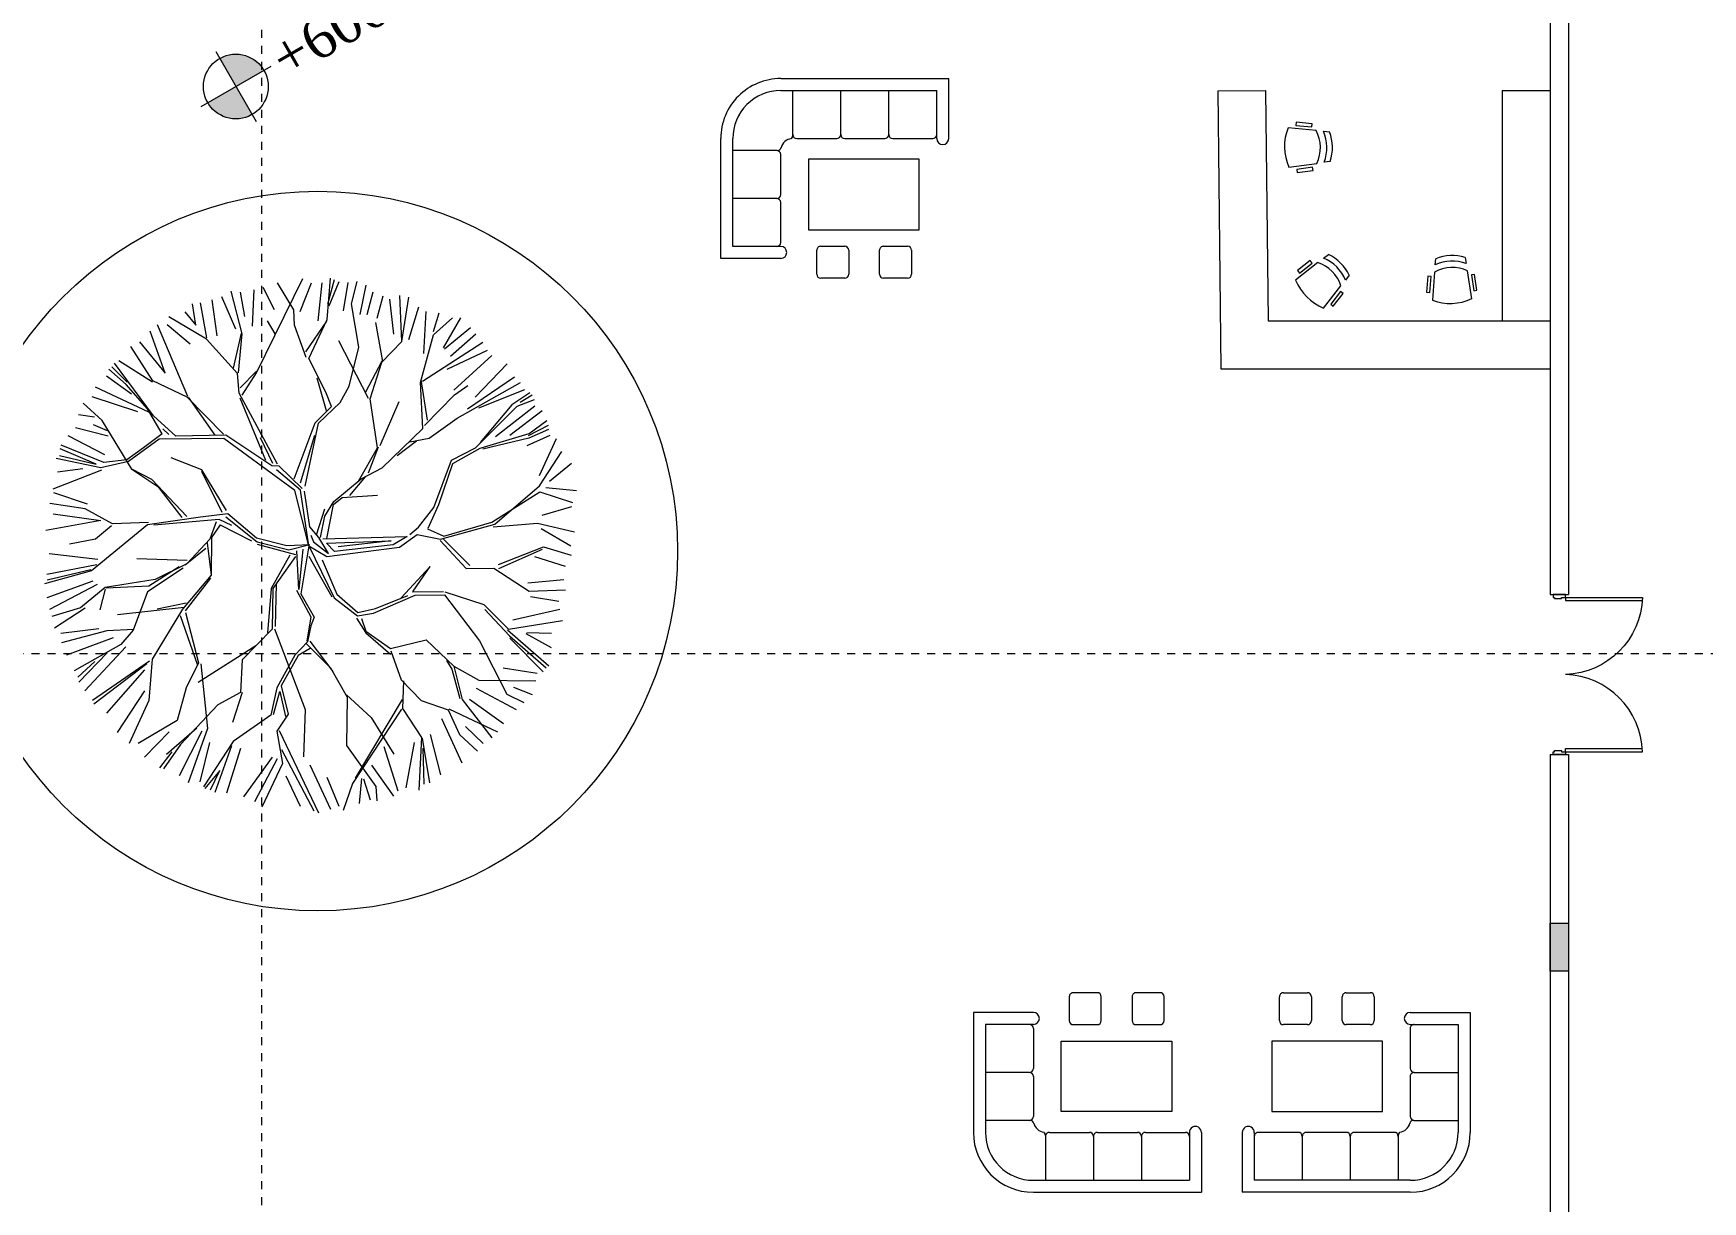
# Model space of a CAD drawing. Header units: inches. Extents: x 0 to 109, y 0 to 144.
# Drawn here: x 40.36 to 61.23, y 81.69 to 96.31 of the extents above; entities that cross this region are included whole.
import ezdxf

# ---------------------------------------------------------------- set-up
doc = ezdxf.new("R2010")
doc.units = ezdxf.units.IN
doc.header["$MEASUREMENT"] = 0
doc.linetypes.add('ACAD_ISO02W100', pattern=[15, 12, -3])
doc.linetypes.add('ACAD_ISO04W100', pattern=[30, 24, -3, 0, -3])
for name, color, linetype, lineweight in [('M_COL', 250, 'Continuous', 20), ('M_DIM', 252, 'Continuous', 5), ('M_HATCH', 252, 'Continuous', 0), ('M_TEXT', 250, 'Continuous', 0), ('M_WALLS', 251, 'Continuous', 15)]:
    doc.layers.add(name, color=color, linetype=linetype, lineweight=lineweight)
doc.layers.add('M_FOLIGE', color=103, linetype='ACAD_ISO02W100', lineweight=5, transparency=0.3)
doc.layers.add('M_FURNITURE', color=250, linetype='Continuous', lineweight=5, transparency=0.1)
doc.styles.get("Standard").update_dxf_attribs({"font": 'arial.ttf'})

msp = doc.modelspace()

# ---------------------------------------------------------------- hatches: boundary and pattern name
at = {"layer": 'M_HATCH'}
h = msp.add_hatch(color=7, dxfattribs=at)
h.dxf.hatch_style = 1
h.paths.add_polyline_path([(6.212, 99.808), (5.612, 99.808), (5.612, 99.578), (6.212, 99.578)])
h.paths.add_polyline_path([(14.212, 99.808), (13.612, 99.808), (13.612, 99.578), (14.212, 99.578)])
h.paths.add_polyline_path([(22.212, 99.808), (21.612, 99.808), (21.612, 99.578), (22.212, 99.578)])
h.paths.add_polyline_path([(28.542, 99.808), (27.942, 99.808), (27.942, 99.578), (28.542, 99.578)])
h.paths.add_polyline_path([(39.732, 96.908), (39.132, 96.908), (39.132, 96.678), (39.732, 96.678)])
h.paths.add_polyline_path([(28.912, 96.908), (28.312, 96.908), (28.312, 96.678), (28.912, 96.678)])
h.paths.add_polyline_path([(47.532, 96.908), (46.932, 96.908), (46.932, 96.678), (47.532, 96.678)])
h.paths.add_polyline_path([(59.553, 96.908), (58.953, 96.908), (58.953, 96.678), (59.553, 96.678)])
h.paths.add_polyline_path([(59.923, 99.808), (59.323, 99.808), (59.323, 99.578), (59.553, 99.578), (59.553, 99.579), (59.923, 99.579)])
h.paths.add_polyline_path([(67.923, 99.809), (67.323, 99.809), (67.323, 99.579), (67.923, 99.579)])
h.paths.add_polyline_path([(75.923, 99.808), (75.323, 99.808), (75.323, 99.579), (75.923, 99.579)])
h.paths.add_polyline_path([(83.923, 99.808), (83.323, 99.808), (83.323, 99.58), (83.923, 99.58)])
h.paths.add_polyline_path([(90.257, 99.808), (89.657, 99.808), (89.657, 99.579), (90.027, 99.579), (90.257, 99.578)])
h.paths.add_polyline_path([(79.578, 85.178), (79.348, 85.178), (79.348, 84.578), (79.578, 84.578)])
h.paths.add_polyline_path([(90.257, 85.178), (90.027, 85.178), (90.027, 84.578), (90.257, 84.578)])
h.paths.add_polyline_path([(59.553, 85.178), (59.323, 85.178), (59.323, 84.578), (59.553, 84.578)])
h.paths.add_polyline_path([(59.552, 77.178), (59.323, 77.178), (59.323, 76.578), (59.552, 76.578)])
h.paths.add_polyline_path([(59.552, 71.748), (59.323, 71.748), (59.323, 71.148), (59.552, 71.148)])
h.paths.add_polyline_path([(84.972, 71.748), (84.742, 71.748), (84.742, 71.148), (84.972, 71.148)])
h.paths.add_polyline_path([(90.257, 77.178), (90.027, 77.178), (90.027, 76.578), (90.257, 76.578)])
h.paths.add_polyline_path([(84.972, 63.327), (84.742, 63.327), (84.742, 62.727), (84.972, 62.727)])
h.paths.add_polyline_path([(84.972, 56.964), (84.742, 56.964), (84.742, 56.365), (84.972, 56.364)])
h.paths.add_polyline_path([(75.697, 56.643), (75.097, 56.643), (75.097, 56.416), (75.697, 56.413)])
h.paths.add_polyline_path([(67.697, 56.684), (67.097, 56.684), (67.097, 56.457), (67.697, 56.454)])
h.paths.add_polyline_path([(59.552, 57.098), (59.324, 57.098), (59.325, 56.498), (59.552, 56.498)])
h.paths.add_polyline_path([(59.552, 63.327), (59.324, 63.327), (59.324, 62.727), (59.552, 62.727)])
h.paths.add_polyline_path([(59.555, 53.843), (59.325, 53.843), (59.325, 53.243), (59.555, 53.243)])
h.paths.add_polyline_path([(36.827, 53.842), (36.598, 53.841), (36.598, 53.241), (36.828, 53.242)])
h.paths.add_polyline_path([(36.828, 57.159), (36.598, 57.158), (36.598, 56.858), (36.599, 56.558), (36.829, 56.559)])
h.paths.add_polyline_path([(36.711, 63.387), (36.481, 63.387), (36.481, 62.787), (36.599, 62.787), (36.599, 62.787), (36.711, 62.787)])
h.paths.add_polyline_path([(28.541, 63.408), (28.311, 63.408), (28.311, 62.809), (28.541, 62.808)])
h.paths.add_polyline_path([(28.541, 71.748), (28.311, 71.748), (28.311, 71.148), (28.541, 71.148)])
h.paths.add_polyline_path([(28.541, 77.178), (28.311, 77.178), (28.311, 76.578), (28.541, 76.578)])
h.paths.add_polyline_path([(28.542, 85.178), (28.312, 85.178), (28.312, 84.578), (28.542, 84.578)])
h.paths.add_polyline_path([(28.542, 92.408), (28.312, 92.408), (28.312, 91.808), (28.542, 91.808)])
h.paths.add_polyline_path([(5.842, 92.408), (5.612, 92.408), (5.612, 91.808), (5.842, 91.808)])
h.paths.add_polyline_path([(5.842, 85.178), (5.612, 85.178), (5.612, 84.578), (5.842, 84.578)])
h.paths.add_polyline_path([(5.841, 77.178), (5.611, 77.178), (5.611, 76.578), (5.841, 76.578)])
h.paths.add_polyline_path([(5.841, 71.748), (5.611, 71.748), (5.611, 71.148), (5.841, 71.148)])
h.paths.add_polyline_path([(16.049, 71.748), (15.819, 71.748), (15.819, 71.148), (16.049, 71.148)])
h.paths.add_polyline_path([(16.42, 84.808), (15.82, 84.808), (15.82, 84.578), (16.42, 84.578)])
at = {"layer": 'M_TEXT'}
h = msp.add_hatch(color=256, dxfattribs=at)
h.dxf.hatch_style = 1
h.paths.add_polyline_path([(42.89, 95.643), (43.241, 95.845, 0.414214), (42.688, 95.993)])
h.paths.add_polyline_path([(43.093, 95.292), (42.89, 95.643), (42.539, 95.44, 0.414214)])

# ---------------------------------------------------------------- linework, layer by layer
at = {"layer": 'M_COL'}
msp.add_lwpolyline([(59.553, 84.578), (59.323, 84.578), (59.323, 85.178), (59.553, 85.178)], close=True, dxfattribs=at)
at = {"layer": 'M_DIM', "linetype": 'ACAD_ISO04W100', "ltscale": 0.001}
for p, q in [((43.209, 103.551), (43.209, 46.086)), ((101.234, 88.546), (1.061, 88.546))]:
    msp.add_line(p, q, dxfattribs=at)
at = {"layer": 'M_FOLIGE'}
for p, q in [((43.1, 92.647), (43.12, 93.101)), ((43.372, 92.848), (43.231, 93.127)), ((43.379, 92.528), (43.726, 93.24)), ((43.614, 92.851), (43.413, 93.189)), ((43.693, 92.829), (43.837, 93.187)), ((43.921, 92.71), (43.97, 93.186)), ((44.032, 92.728), (44.073, 93.246)), ((44.041, 92.922), (44.123, 93.23)), ((44.059, 92.899), (44.182, 93.205)), ((44.235, 92.835), (44.295, 93.19)), ((44.337, 92.924), (44.406, 93.202)), ((44.446, 92.79), (44.519, 93.156)), ((42.391, 92.656), (42.347, 92.926)), ((42.527, 92.501), (42.449, 92.937)), ((42.59, 92.973), (42.654, 92.524)), ((42.89, 92.607), (42.715, 93.01)), ((42.97, 92.548), (42.83, 93.082)), ((43.003, 92.765), (42.949, 93.07)), ((44.428, 92.384), (44.337, 92.924)), ((44.532, 92.793), (44.608, 93.074)), ((44.659, 92.746), (44.734, 93.025)), ((44.867, 92.543), (44.814, 92.981)), ((44.966, 92.454), (44.941, 93.029)), ((44.966, 92.454), (45.052, 93.008)), ((45.053, 92.478), (45.177, 92.886)), ((42.525, 92.481), (42.052, 92.761)), ((42.252, 92.826), (42.391, 92.656)), ((43.381, 92.549), (43.284, 92.71)), ((43.625, 92.657), (43.614, 92.851)), ((43.766, 92.326), (44.03, 92.707)), ((43.801, 92.241), (44.032, 92.728)), ((44.727, 92.202), (44.642, 92.691)), ((45.24, 92.303), (45.268, 92.828)), ((45.363, 92.578), (45.433, 92.812)), ((45.363, 92.537), (45.598, 92.749)), ((45.487, 92.375), (45.705, 92.75)), ((42.007, 92.057), (41.818, 92.581)), ((42.291, 91.766), (41.91, 92.663)), ((42.032, 92.668), (42.32, 92.424)), ((42.913, 92.054), (42.525, 92.481)), ((42.859, 92.12), (42.961, 92.559)), ((42.922, 92.062), (42.97, 92.548)), ((43.148, 92.06), (43.379, 92.528)), ((43.771, 92.254), (43.625, 92.657)), ((45.201, 91.94), (45.363, 92.537)), ((45.498, 92.362), (45.825, 92.63)), ((45.574, 92.27), (45.89, 92.551)), ((41.851, 91.963), (41.577, 92.39)), ((41.685, 92.45), (42.007, 92.057)), ((44.548, 91.739), (44.18, 92.461)), ((44.308, 91.893), (44.428, 92.384)), ((44.716, 92.193), (44.966, 92.454)), ((45.224, 91.959), (45.977, 92.446)), ((45.532, 92.106), (46.037, 92.344)), ((45.615, 91.846), (46.09, 92.279)), ((41.52, 91.916), (41.304, 92.109)), ((41.338, 92.137), (41.531, 91.944)), ((41.86, 91.524), (41.372, 92.184)), ((41.848, 91.944), (41.427, 92.21)), ((42.93, 91.805), (42.913, 92.054)), ((42.946, 91.875), (43.15, 92.081)), ((42.968, 91.783), (43.148, 92.06)), ((44.014, 91.82), (43.801, 92.241)), ((44.515, 91.824), (44.718, 92.213)), ((44.568, 91.737), (44.716, 92.193)), ((45.883, 91.759), (46.284, 92.176)), ((41.802, 91.571), (41.137, 91.881)), ((41.271, 92.022), (41.586, 91.8)), ((41.787, 91.613), (41.52, 91.916)), ((42.28, 91.757), (41.851, 91.963)), ((44.022, 91.586), (43.907, 91.996)), ((44.196, 91.69), (44.308, 91.893)), ((45.227, 91.365), (45.201, 91.94)), ((45.288, 91.471), (45.206, 91.98)), ((45.626, 91.786), (45.791, 91.902)), ((45.659, 91.496), (46.449, 91.939)), ((45.785, 91.612), (46.375, 92.01)), ((45.928, 91.622), (46.505, 91.852)), ((41.219, 91.464), (40.983, 91.682)), ((41.09, 91.765), (41.659, 91.576)), ((42.735, 91.294), (42.28, 91.757)), ((42.633, 91.283), (42.3, 91.755)), ((43.413, 90.919), (42.93, 91.805)), ((43.265, 90.965), (42.943, 91.743)), ((43.883, 91.434), (44.088, 91.64)), ((43.925, 91.43), (44.196, 91.69)), ((44.088, 91.64), (44.014, 91.82)), ((44.661, 91.124), (44.568, 91.737)), ((44.695, 91.152), (44.933, 91.701)), ((45.251, 91.403), (45.626, 91.786)), ((45.888, 91.124), (46.408, 91.645)), ((46.34, 91.662), (45.945, 91.19)), ((46.135, 91.265), (46.629, 91.65)), ((46.568, 91.812), (46.34, 91.662)), ((46.408, 91.645), (46.623, 91.726)), ((46.595, 91.78), (46.445, 91.692)), ((40.923, 91.541), (41.124, 91.509)), ((41.589, 90.855), (41.219, 91.464)), ((41.968, 91.299), (41.787, 91.613)), ((42.14, 91.271), (41.86, 91.524)), ((43.621, 90.735), (43.883, 91.434)), ((43.755, 90.642), (43.925, 91.43)), ((45.307, 91.245), (45.659, 91.496)), ((46.316, 91.283), (46.719, 91.591)), ((46.558, 91.303), (46.78, 91.466)), ((40.788, 91.278), (41.246, 91.04)), ((40.884, 91.376), (41.293, 91.275)), ((41.287, 91.335), (41.112, 91.413)), ((41.932, 91.231), (41.546, 90.953)), ((41.968, 91.299), (41.737, 91.125)), ((42.74, 91.241), (41.932, 91.231)), ((41.976, 91.359), (42.051, 91.291)), ((42.765, 91.281), (42.14, 91.271)), ((43.628, 90.591), (42.74, 91.241)), ((43.34, 90.897), (42.765, 91.281)), ((43.353, 90.927), (43.2, 91.248)), ((43.698, 90.687), (43.879, 91.282)), ((44.718, 90.873), (45.227, 91.365)), ((45.067, 91.197), (45.307, 91.245)), ((45.947, 91.118), (46.558, 91.303)), ((46.554, 91.243), (45.977, 91.105)), ((46.531, 91.153), (46.821, 91.281)), ((46.794, 91.401), (46.547, 91.275)), ((46.798, 91.351), (46.554, 91.243)), ((46.687, 90.778), (46.901, 91.238)), ((40.685, 91.026), (41.145, 90.921)), ((41.145, 90.921), (40.694, 91.109)), ((41.239, 90.941), (40.707, 91.158)), ((41.737, 91.125), (41.529, 90.974)), ((44.426, 90.708), (44.661, 91.124)), ((44.548, 90.809), (44.673, 91.134)), ((44.907, 91.029), (45.15, 91.209)), ((45.586, 90.971), (45.888, 91.124)), ((45.603, 90.928), (45.947, 91.118)), ((46.688, 90.646), (46.967, 91.078)), ((41.21, 90.842), (40.602, 90.606)), ((41.201, 90.872), (40.642, 90.99)), ((40.66, 90.822), (40.976, 90.863)), ((41.546, 90.953), (41.201, 90.872)), ((41.529, 90.974), (41.239, 90.941)), ((41.589, 90.855), (41.914, 90.64)), ((41.841, 90.729), (41.589, 90.855)), ((42.467, 90.849), (42.083, 91)), ((42.72, 90.313), (42.465, 90.829)), ((42.775, 90.339), (42.467, 90.849)), ((43.432, 90.896), (43.34, 90.897)), ((43.698, 90.595), (43.398, 90.849)), ((43.721, 90.614), (43.432, 90.896)), ((44.459, 90.736), (44.718, 90.873)), ((45.364, 90.378), (45.586, 90.971)), ((45.43, 90.413), (45.603, 90.928)), ((46.812, 90.706), (47.086, 90.931)), ((42.277, 90.266), (41.841, 90.729)), ((41.914, 90.64), (42.213, 90.252)), ((43.801, 89.899), (43.628, 90.591)), ((43.801, 89.899), (43.698, 90.595)), ((44.115, 90.453), (44.459, 90.736)), ((44.315, 90.525), (44.513, 90.761)), ((46.13, 90.169), (46.688, 90.646)), ((46.767, 90.626), (47.149, 90.588)), ((41.008, 90.362), (40.563, 90.426)), ((40.61, 90.563), (41.03, 90.424)), ((43.816, 90.134), (43.748, 90.58)), ((44.004, 90.27), (44.115, 90.453)), ((44.028, 89.991), (44.11, 90.413)), ((44.11, 90.413), (44.221, 90.504)), ((44.221, 90.504), (44.663, 90.531)), ((45.176, 90.132), (45.364, 90.378)), ((45.297, 90.12), (45.43, 90.413)), ((46.09, 90.194), (46.691, 90.573)), ((46.691, 90.573), (47.098, 90.441)), ((46.721, 90.282), (47.093, 90.39)), ((41.2, 90.216), (40.516, 90.091)), ((40.608, 90.299), (41.2, 90.216)), ((41.346, 90.174), (41.008, 90.362)), ((41.798, 90.19), (41.346, 90.174)), ((42.448, 90.258), (41.785, 90.16)), ((42.68, 90.226), (41.866, 90.154)), ((42.79, 90.297), (42.448, 90.258)), ((42.646, 90.198), (42.564, 89.982)), ((42.838, 90.15), (42.68, 90.226)), ((43.155, 89.944), (42.765, 90.258)), ((43.148, 89.995), (42.79, 90.297)), ((43.899, 90.035), (44.003, 90.362)), ((43.947, 90), (44.004, 90.27)), ((45.448, 89.981), (46.13, 90.169)), ((45.492, 90.017), (46.09, 90.194)), ((46.106, 90.133), (46.663, 90.18)), ((46.663, 90.18), (47.123, 90.073)), ((41.134, 89.981), (40.811, 89.919)), ((41.785, 90.16), (41.084, 89.586)), ((41.334, 90.146), (41.134, 89.981)), ((42.564, 89.982), (42.279, 89.673)), ((42.587, 90.001), (42.582, 89.531)), ((42.695, 90.162), (42.587, 90.001)), ((42.695, 90.162), (43.084, 89.962)), ((43.526, 89.897), (43.148, 89.995)), ((43.926, 90), (43.816, 90.134)), ((43.828, 90.031), (43.86, 89.946)), ((44.049, 89.803), (43.926, 90)), ((43.977, 89.985), (45.032, 90.014)), ((44.022, 89.93), (44.832, 89.961)), ((44.832, 89.961), (44.17, 89.884)), ((45.032, 90.014), (44.856, 89.908)), ((44.937, 89.879), (45.158, 90.041)), ((45.064, 90.04), (45.176, 90.132)), ((45.158, 90.041), (45.448, 89.981)), ((45.285, 90.111), (45.492, 90.017)), ((45.446, 89.963), (45.769, 89.614)), ((45.814, 89.651), (45.488, 89.98)), ((46.706, 90.115), (47.08, 89.897)), ((41.164, 89.726), (40.558, 89.798)), ((42.513, 89.865), (42.257, 89.655)), ((42.53, 89.935), (42.582, 89.531)), ((43.552, 89.842), (43.155, 89.944)), ((43.639, 89.784), (43.161, 89.914)), ((43.567, 89.781), (43.332, 89.365)), ((43.637, 89.764), (43.352, 89.363)), ((43.814, 89.908), (43.526, 89.897)), ((43.814, 89.908), (43.552, 89.842)), ((43.678, 89.352), (43.654, 89.834)), ((43.728, 89.857), (43.678, 89.352)), ((43.801, 89.899), (43.704, 89.298)), ((43.801, 89.899), (44.118, 89.246)), ((43.801, 89.899), (44.026, 89.766)), ((43.801, 89.768), (44.089, 89.26)), ((43.86, 89.946), (44.049, 89.803)), ((44.125, 89.827), (44.022, 89.93)), ((44.026, 89.766), (44.937, 89.879)), ((44.856, 89.908), (44.125, 89.827)), ((46.173, 89.666), (46.736, 89.886)), ((46.178, 89.615), (46.723, 89.857)), ((46.623, 89.762), (47.007, 89.641)), ((46.736, 89.886), (47.084, 89.78)), ((41.084, 89.586), (40.496, 89.42)), ((41.153, 89.661), (40.528, 89.538)), ((41.075, 89.597), (40.532, 89.468)), ((42.283, 89.714), (41.652, 89.735)), ((42.232, 89.617), (41.785, 89.324)), ((42.183, 89.633), (41.802, 89.394)), ((42.279, 89.673), (41.883, 89.477)), ((43.97, 89.721), (44.153, 89.294)), ((45.321, 89.638), (44.956, 89.245)), ((45.108, 89.332), (45.321, 89.638)), ((45.769, 89.614), (46.117, 89.62)), ((46.117, 89.62), (46.559, 89.331)), ((41.102, 89.457), (40.528, 89.248)), ((41.157, 89.414), (40.562, 89.102)), ((41.257, 89.376), (40.946, 89.121)), ((41.256, 89.357), (41.19, 89.097)), ((41.883, 89.477), (41.257, 89.376)), ((41.802, 89.394), (41.267, 89.366)), ((42.582, 89.531), (42.222, 89.106)), ((42.262, 89.083), (42.578, 89.491)), ((43.332, 89.365), (43.287, 88.808)), ((43.352, 89.363), (43.343, 88.853)), ((43.387, 88.89), (43.399, 89.42)), ((43.647, 89.344), (43.829, 89.009)), ((46.543, 89.435), (46.99, 89.475)), ((46.559, 89.331), (47.011, 89.348)), ((42.246, 89.125), (41.409, 89.034)), ((41.785, 89.324), (41.605, 88.841)), ((41.906, 89.108), (42.271, 89.184)), ((43.704, 89.298), (43.869, 89.006)), ((44.118, 89.246), (44.412, 89.023)), ((44.153, 89.294), (44.417, 89.063)), ((44.61, 89.055), (45.133, 89.279)), ((44.637, 89.113), (45.041, 89.278)), ((45.097, 89.324), (45.485, 89.325)), ((45.133, 89.279), (45.501, 89.283)), ((45.501, 89.283), (45.935, 88.709)), ((45.505, 89.323), (45.99, 89.163)), ((45.99, 89.163), (46.298, 88.856)), ((46.573, 89.263), (46.928, 89.204)), ((40.946, 89.121), (40.589, 89.012)), ((41.008, 89.117), (40.622, 88.867)), ((42.222, 89.106), (41.843, 88.479)), ((42.195, 89.028), (42.409, 88.404)), ((42.259, 89.062), (42.422, 88.433)), ((43.829, 89.009), (43.779, 88.707)), ((43.869, 89.006), (43.828, 88.897)), ((44.4, 88.993), (44.514, 88.808)), ((44.412, 89.023), (44.61, 89.055)), ((44.417, 89.063), (44.637, 89.113)), ((44.46, 88.988), (44.516, 88.829)), ((46.005, 89.1), (46.31, 88.773)), ((46.298, 88.856), (46.973, 88.963)), ((46.353, 88.972), (46.942, 89.107)), ((41.175, 88.86), (40.7, 88.799)), ((41.276, 88.833), (40.709, 88.685)), ((41.357, 88.746), (40.771, 88.528)), ((41.616, 88.85), (41.276, 88.833)), ((41.605, 88.841), (41.453, 88.662)), ((43.343, 88.853), (42.968, 88.472)), ((43.375, 88.86), (43.755, 87.851)), ((43.828, 88.897), (43.788, 88.696)), ((44.514, 88.808), (44.825, 88.543)), ((44.516, 88.829), (44.822, 88.614)), ((44.822, 88.614), (45.272, 88.723)), ((45.272, 88.723), (45.618, 88.392)), ((45.935, 88.709), (46.278, 88.04)), ((46.287, 88.847), (46.804, 88.397)), ((46.31, 88.773), (46.771, 88.37)), ((46.735, 88.323), (46.317, 88.742)), ((46.515, 88.801), (46.835, 88.624)), ((46.529, 88.812), (46.839, 88.805)), ((41.453, 88.662), (40.869, 88.332)), ((41.28, 88.557), (40.926, 88.193)), ((41.513, 88.634), (41.002, 88.085)), ((43.139, 88.648), (42.418, 88.188)), ((43.628, 88.529), (43.404, 88.122)), ((43.668, 88.524), (43.458, 88.147)), ((43.788, 88.696), (43.628, 88.529)), ((43.82, 88.612), (43.668, 88.524)), ((43.765, 88.678), (44.072, 88.372)), ((44.109, 88.327), (43.819, 88.703)), ((44.829, 88.583), (44.957, 88.223)), ((40.913, 88.256), (41.126, 88.449)), ((41.811, 88.453), (41.098, 87.961)), ((41.114, 87.919), (41.777, 88.426)), ((41.748, 88.347), (41.274, 87.806)), ((41.843, 88.479), (41.802, 87.961)), ((42.422, 88.433), (42.269, 88.122)), ((42.452, 88.42), (42.536, 87.614)), ((42.968, 88.472), (42.948, 88.064)), ((44.072, 88.372), (44.281, 88.004)), ((45.523, 88.463), (45.593, 88.354)), ((45.593, 88.354), (45.69, 87.986)), ((45.618, 88.392), (45.928, 88.219)), ((45.618, 88.392), (45.72, 87.974)), ((46.233, 88.372), (46.659, 88.306)), ((41.746, 88.083), (41.407, 87.564)), ((42.269, 88.122), (42.157, 87.713)), ((43.404, 88.122), (43.329, 87.781)), ((43.458, 88.147), (43.545, 87.79)), ((44.957, 88.223), (45.207, 87.962)), ((44.986, 88.21), (44.973, 87.864)), ((45.895, 88.117), (46.397, 87.851)), ((45.928, 88.219), (46.643, 88.209)), ((46.364, 88.131), (46.596, 88.036)), ((41.802, 87.961), (41.556, 87.423)), ((42.667, 87.908), (42.199, 87.412)), ((42.948, 88.064), (42.667, 87.908)), ((42.968, 88.062), (42.849, 87.686)), ((43.361, 87.788), (43.44, 88.077)), ((43.44, 88.077), (43.511, 87.763)), ((44.281, 88.004), (44.273, 87.401)), ((44.274, 88.035), (44.583, 87.749)), ((44.386, 86.991), (44.974, 87.975)), ((45.207, 87.962), (45.544, 87.848)), ((45.72, 87.974), (46.091, 87.497)), ((45.81, 87.981), (46.236, 87.675)), ((46.278, 88.04), (46.493, 87.937)), ((42.157, 87.713), (41.668, 87.424)), ((43.329, 87.781), (42.857, 87.449)), ((43.545, 87.79), (43.401, 87.58)), ((43.755, 87.851), (43.737, 87.26)), ((44.962, 87.855), (44.348, 86.924)), ((44.583, 87.749), (44.865, 87.292)), ((44.973, 87.864), (45.213, 87.502)), ((45.462, 87.739), (45.718, 87.185)), ((45.544, 87.848), (45.687, 87.537)), ((45.555, 87.857), (46.16, 87.572)), ((42.057, 87.572), (41.749, 87.254)), ((42.403, 87.617), (42.023, 87.287)), ((42.466, 87.579), (42.182, 87.019)), ((42.536, 87.614), (42.294, 86.933)), ((43.401, 87.58), (43.474, 87.174)), ((43.432, 87.587), (43.924, 86.556)), ((45.213, 87.502), (45.179, 86.841)), ((45.222, 87.491), (45.31, 86.931)), ((45.321, 87.538), (45.451, 87.032)), ((45.687, 87.537), (45.912, 87.331)), ((45.763, 87.638), (45.983, 87.424)), ((42.088, 87.321), (41.935, 87.121)), ((42.199, 87.412), (41.985, 87.107)), ((42.559, 87.438), (42.439, 86.945)), ((42.857, 87.449), (42.484, 86.883)), ((42.631, 86.818), (42.841, 87.4)), ((42.949, 87.363), (42.773, 86.804)), ((43.346, 87.252), (42.986, 86.759)), ((43.46, 87.349), (43.865, 86.583)), ((44.273, 87.401), (44.641, 86.885)), ((44.742, 87.389), (44.914, 86.832)), ((45.12, 87.436), (45.015, 86.87)), ((45.247, 86.916), (45.231, 87.368)), ((42.689, 87.088), (42.502, 86.861)), ((42.572, 86.844), (42.689, 87.088)), ((43.405, 87.234), (43.123, 86.697)), ((43.474, 87.174), (43.215, 86.627)), ((43.817, 87.157), (44.075, 86.602)), ((44.587, 87.154), (44.861, 86.766)), ((43.516, 87.019), (43.694, 86.64)), ((44.03, 87.004), (44.176, 86.641)), ((44.348, 86.924), (44.234, 86.587)), ((44.462, 86.986), (44.431, 86.676)), ((44.486, 86.983), (44.568, 86.722)), ((44.641, 86.885), (44.654, 86.709))]:
    msp.add_line(p, q, dxfattribs=at)
at = {"layer": 'M_FURNITURE'}
for p, q in [((49.704, 95.742), (51.804, 95.742)), ((51.804, 94.992), (51.804, 95.742)), ((49.704, 95.592), (51.654, 95.592)), ((49.854, 95.03), (49.854, 95.592)), ((50.454, 95.042), (50.454, 95.592)), ((50.454, 95.042), (50.454, 95.592)), ((51.054, 95.042), (51.054, 95.592)), ((51.654, 94.992), (51.654, 95.592)), ((55.167, 95.587), (55.767, 95.594)), ((58.723, 95.594), (58.723, 92.711)), ((58.723, 95.594), (59.323, 95.594)), ((59.323, 95.594), (59.323, 92.711)), ((56.148, 95.197), (56.144, 95.157)), ((56.347, 95.178), (56.148, 95.197)), ((56.343, 95.138), (56.347, 95.178)), ((48.954, 93.492), (48.954, 94.992)), ((49.104, 93.642), (49.104, 94.992)), ((49.904, 94.992), (50.404, 94.992)), ((50.504, 94.992), (51.004, 94.992)), ((51.104, 94.992), (51.604, 94.992)), ((56.398, 95.093), (56.047, 95.126)), ((56.144, 95.157), (56.343, 95.138)), ((56.489, 95.083), (56.565, 95.076)), ((49.661, 94.842), (49.104, 94.842)), ((49.704, 94.292), (49.704, 94.792)), ((51.434, 94.733), (50.052, 94.733)), ((50.052, 94.733), (50.052, 93.85)), ((51.434, 93.85), (51.434, 94.733)), ((56.057, 94.633), (56.407, 94.681)), ((56.354, 94.634), (56.156, 94.606)), ((56.156, 94.606), (56.161, 94.567)), ((56.161, 94.567), (56.36, 94.594)), ((56.36, 94.594), (56.354, 94.634)), ((56.574, 94.706), (56.498, 94.696)), ((49.654, 94.242), (49.104, 94.242)), ((49.704, 93.692), (49.704, 94.192)), ((50.052, 93.85), (51.434, 93.85)), ((49.704, 93.642), (49.104, 93.642)), ((50.154, 93.294), (50.154, 93.594)), ((50.204, 93.644), (50.504, 93.644)), ((50.554, 93.594), (50.554, 93.294)), ((50.939, 93.294), (50.939, 93.594)), ((50.989, 93.644), (51.289, 93.644)), ((51.339, 93.594), (51.339, 93.294)), ((56.491, 93.495), (56.551, 93.543)), ((49.704, 93.492), (48.954, 93.492)), ((56.418, 93.44), (56.142, 93.22)), ((56.322, 93.466), (56.166, 93.341)), ((56.166, 93.341), (56.19, 93.31)), ((56.19, 93.31), (56.347, 93.435)), ((56.347, 93.435), (56.322, 93.466)), ((57.879, 93.321), (57.853, 92.97)), ((57.888, 93.413), (57.894, 93.489)), ((58.263, 93.504), (58.275, 93.428)), ((58.345, 92.989), (58.291, 93.337)), ((50.504, 93.244), (50.204, 93.244)), ((51.289, 93.244), (50.989, 93.244)), ((56.49, 92.872), (56.709, 93.148)), ((56.812, 93.282), (56.765, 93.222)), ((57.795, 93.269), (57.78, 93.069)), ((57.835, 93.266), (57.795, 93.269)), ((57.82, 93.066), (57.835, 93.266)), ((58.379, 93.292), (58.339, 93.286)), ((58.339, 93.286), (58.37, 93.088)), ((58.37, 93.088), (58.409, 93.094)), ((58.409, 93.094), (58.379, 93.292)), ((56.704, 93.077), (56.58, 92.921)), ((56.58, 92.921), (56.611, 92.896)), ((56.611, 92.896), (56.736, 93.052)), ((56.736, 93.052), (56.704, 93.077)), ((57.78, 93.069), (57.82, 93.066)), ((59.515, 89.287), (59.36, 89.287)), ((59.36, 89.287), (59.36, 89.253)), ((59.36, 89.253), (59.377, 89.253)), ((59.377, 89.253), (59.377, 89.238)), ((59.377, 89.238), (59.466, 89.238)), ((59.466, 89.238), (59.466, 89.253)), ((59.466, 89.253), (59.515, 89.253)), ((59.515, 89.253), (59.515, 89.287)), ((59.515, 89.213), (60.48, 89.213)), ((59.36, 87.322), (59.377, 87.322)), ((59.36, 87.287), (59.36, 87.322)), ((59.515, 87.287), (59.36, 87.287)), ((59.377, 87.322), (59.377, 87.337)), ((59.377, 87.337), (59.466, 87.337)), ((59.466, 87.337), (59.466, 87.322)), ((59.466, 87.322), (59.515, 87.322)), ((59.515, 87.362), (60.48, 87.362)), ((59.515, 87.322), (59.515, 87.287)), ((53.312, 84.258), (53.312, 83.958)), ((53.662, 84.308), (53.362, 84.308)), ((53.712, 83.958), (53.712, 84.258)), ((54.097, 84.258), (54.097, 83.958)), ((54.447, 84.308), (54.147, 84.308)), ((54.497, 83.958), (54.497, 84.258)), ((55.94, 83.958), (55.94, 84.258)), ((55.99, 84.308), (56.29, 84.308)), ((56.34, 84.258), (56.34, 83.958)), ((56.725, 83.958), (56.725, 84.258)), ((56.775, 84.308), (57.075, 84.308)), ((57.125, 84.258), (57.125, 83.958)), ((52.113, 84.061), (52.113, 82.561)), ((52.863, 84.061), (52.113, 84.061)), ((52.263, 83.911), (52.263, 82.561)), ((52.863, 83.911), (52.263, 83.911)), ((53.362, 83.908), (53.662, 83.908)), ((54.147, 83.908), (54.447, 83.908)), ((56.29, 83.908), (55.99, 83.908)), ((57.075, 83.908), (56.775, 83.908)), ((57.575, 84.061), (58.325, 84.061)), ((57.575, 83.911), (58.175, 83.911)), ((58.175, 83.911), (58.175, 82.561)), ((58.325, 84.061), (58.325, 82.561)), ((52.863, 83.861), (52.863, 83.361)), ((53.211, 83.703), (54.593, 83.703)), ((53.211, 82.82), (53.211, 83.703)), ((54.593, 83.703), (54.593, 82.82)), ((57.227, 83.703), (55.845, 83.703)), ((55.845, 83.703), (55.845, 82.82)), ((57.227, 82.82), (57.227, 83.703)), ((57.575, 83.861), (57.575, 83.361)), ((52.813, 83.311), (52.263, 83.311)), ((57.625, 83.311), (58.175, 83.311)), ((52.863, 83.261), (52.863, 82.761)), ((57.575, 83.261), (57.575, 82.761)), ((52.819, 82.711), (52.263, 82.711)), ((54.593, 82.82), (53.211, 82.82)), ((55.845, 82.82), (57.227, 82.82)), ((57.618, 82.711), (58.175, 82.711)), ((53.013, 82.522), (53.013, 81.961)), ((53.063, 82.561), (53.563, 82.561)), ((53.613, 82.511), (53.613, 81.961)), ((53.613, 82.511), (53.613, 81.961)), ((53.663, 82.561), (54.163, 82.561)), ((54.213, 82.511), (54.213, 81.961)), ((54.263, 82.561), (54.763, 82.561)), ((54.813, 82.561), (54.813, 81.961)), ((54.963, 82.561), (54.963, 81.811)), ((55.475, 82.561), (55.475, 81.811)), ((55.625, 82.561), (55.625, 81.961)), ((56.175, 82.561), (55.675, 82.561)), ((56.225, 82.511), (56.225, 81.961)), ((56.775, 82.561), (56.275, 82.561)), ((56.825, 82.511), (56.825, 81.961)), ((56.825, 82.511), (56.825, 81.961)), ((57.375, 82.561), (56.875, 82.561)), ((57.425, 82.522), (57.425, 81.961)), ((52.863, 81.961), (54.813, 81.961)), ((57.575, 81.961), (55.625, 81.961)), ((52.863, 81.811), (54.963, 81.811)), ((57.575, 81.811), (55.475, 81.811))]:
    msp.add_line(p, q, dxfattribs=at)
for points in [[(55.167, 95.587), (55.207, 92.111), (59.323, 92.111)], [(55.767, 95.594), (55.8, 92.711), (59.323, 92.711)], [(59.515, 89.253), (59.515, 89.213)], [(59.515, 87.322), (59.515, 87.362)]]:
    msp.add_lwpolyline(points, dxfattribs=at)
for points in [[(59.515, 89.253), (60.48, 89.253, -0.396451), (59.515, 88.287, -0.396451)], [(59.515, 87.322), (60.48, 87.322, 0.396451), (59.515, 88.287, 0.396451)]]:
    msp.add_lwpolyline(points, format="xyb", dxfattribs=at)
for centre, radius, start, end in [((49.704, 94.992), 0.75, 89.9994, 179.9994), ((49.704, 94.992), 0.6, 89.9994, 179.9994), ((49.854, 94.842), 0.15, 97.3125, 166.7783), ((49.804, 95.03), 0.05, 308.1787, 359.9994), ((49.904, 95.042), 0.05, 179.9994, 269.9994), ((50.404, 95.042), 0.05, 269.9994, 359.9994), ((50.404, 95.042), 0.05, 269.9994, 359.9994), ((50.504, 95.042), 0.05, 179.9994, 269.9994), ((50.504, 95.042), 0.05, 179.9994, 269.9994), ((51.004, 95.042), 0.05, 269.9994, 359.9994), ((51.104, 95.042), 0.05, 179.9994, 269.9994), ((51.604, 95.042), 0.05, 269.9994, 359.9994), ((51.729, 94.992), 0.075, 179.9994, 359.9994), ((56.633, 94.892), 0.631, 158.2872, 204.2094), ((56.002, 94.878), 0.45, 333.9861, 28.5105), ((56.027, 94.879), 0.505, 338.7264, 23.7702), ((56.061, 94.88), 0.541, 341.2945, 21.202), ((49.654, 94.792), 0.05, 359.9994, 89.9994), ((49.661, 94.892), 0.05, 269.9994, 349.3153), ((49.654, 94.292), 0.05, 269.9994, 359.9994), ((49.654, 94.192), 0.05, 359.9994, 89.9994), ((49.654, 93.692), 0.05, 269.9994, 359.9994), ((49.704, 93.567), 0.075, 269.9994, 89.9994), ((50.204, 93.594), 0.05, 89.9994, 179.9994), ((50.504, 93.594), 0.05, 359.9994, 89.9994), ((50.989, 93.594), 0.05, 89.9994, 179.9994), ((51.289, 93.594), 0.05, 359.9994, 89.9994), ((56.322, 93.052), 0.541, 25.0456, 64.9532), ((58.098, 92.988), 0.541, 72.3109, 112.2184), ((56.28, 93.011), 0.45, 17.7372, 72.2616), ((56.298, 93.029), 0.505, 22.4775, 67.5213), ((58.101, 92.929), 0.45, 65.0025, 119.5269), ((58.1, 92.954), 0.505, 69.7428, 114.7866), ((50.204, 93.294), 0.05, 179.9994, 269.9994), ((50.504, 93.294), 0.05, 269.9994, 359.9994), ((50.989, 93.294), 0.05, 179.9994, 269.9994), ((51.289, 93.294), 0.05, 269.9994, 359.9994), ((56.727, 93.457), 0.631, 202.0383, 247.9605), ((58.076, 93.56), 0.631, 249.3035, 295.2258), ((53.362, 84.258), 0.05, 89.9994, 179.9994), ((53.662, 84.258), 0.05, 359.9994, 89.9994), ((54.147, 84.258), 0.05, 89.9994, 179.9994), ((54.447, 84.258), 0.05, 359.9994, 89.9994), ((55.99, 84.258), 0.05, 89.9994, 179.9994), ((56.29, 84.258), 0.05, 359.9994, 89.9994), ((56.775, 84.258), 0.05, 89.9994, 179.9994), ((57.075, 84.258), 0.05, 359.9994, 89.9994), ((52.813, 83.861), 0.05, 359.9994, 89.9994), ((52.863, 83.986), 0.075, 269.9994, 89.9994), ((53.362, 83.958), 0.05, 179.9994, 269.9994), ((53.662, 83.958), 0.05, 269.9994, 359.9994), ((54.147, 83.958), 0.05, 179.9994, 269.9994), ((54.447, 83.958), 0.05, 269.9994, 359.9994), ((55.99, 83.958), 0.05, 179.9994, 269.9994), ((56.29, 83.958), 0.05, 269.9994, 359.9994), ((56.775, 83.958), 0.05, 179.9994, 269.9994), ((57.075, 83.958), 0.05, 269.9994, 359.9994), ((57.575, 83.986), 0.075, 89.9994, 269.9994), ((57.625, 83.861), 0.05, 89.9994, 179.9994), ((52.813, 83.361), 0.05, 269.9994, 359.9994), ((52.813, 83.261), 0.05, 359.9994, 89.9994), ((57.625, 83.361), 0.05, 179.9994, 269.9994), ((57.625, 83.261), 0.05, 89.9994, 179.9994), ((52.813, 82.761), 0.05, 269.9994, 359.9994), ((52.819, 82.661), 0.05, 10.6835, 89.9994), ((53.013, 82.711), 0.15, 193.2205, 262.6863), ((57.425, 82.711), 0.15, 277.3125, 346.7783), ((57.618, 82.661), 0.05, 89.9994, 169.3153), ((57.625, 82.761), 0.05, 179.9994, 269.9994), ((52.863, 82.561), 0.75, 179.9994, 269.9994), ((52.863, 82.561), 0.6, 179.9994, 269.9994), ((52.963, 82.522), 0.05, 359.9994, 51.8201), ((53.063, 82.511), 0.05, 89.9994, 179.9994), ((53.563, 82.511), 0.05, 359.9994, 89.9994), ((53.563, 82.511), 0.05, 359.9994, 89.9994), ((53.663, 82.511), 0.05, 89.9994, 179.9994), ((53.663, 82.511), 0.05, 89.9994, 179.9994), ((54.163, 82.511), 0.05, 359.9994, 89.9994), ((54.263, 82.511), 0.05, 89.9994, 179.9994), ((54.763, 82.511), 0.05, 359.9994, 89.9994), ((54.888, 82.561), 0.075, 359.9994, 179.9994), ((55.55, 82.561), 0.075, 359.9994, 179.9994), ((55.675, 82.511), 0.05, 89.9994, 179.9994), ((56.175, 82.511), 0.05, 359.9994, 89.9994), ((56.275, 82.511), 0.05, 89.9994, 179.9994), ((56.775, 82.511), 0.05, 359.9994, 89.9994), ((56.775, 82.511), 0.05, 359.9994, 89.9994), ((56.875, 82.511), 0.05, 89.9994, 179.9994), ((56.875, 82.511), 0.05, 89.9994, 179.9994), ((57.375, 82.511), 0.05, 359.9994, 89.9994), ((57.475, 82.522), 0.05, 128.1787, 179.9994), ((57.575, 82.561), 0.75, 269.9994, 359.9994), ((57.575, 82.561), 0.6, 269.9994, 359.9994)]:
    msp.add_arc(centre, radius, start, end, dxfattribs=at)
at = {"layer": 'M_TEXT'}
for p, q in [((42.638, 96.08), (43.143, 95.205)), ((43.327, 95.895), (42.453, 95.39))]:
    msp.add_line(p, q, dxfattribs=at)
msp.add_circle((42.89, 95.643), 0.405, dxfattribs=at)
at = {"layer": 'M_WALLS'}
for p, q in [((59.553, 99.579), (59.553, 89.287)), ((59.323, 96.678), (59.323, 89.287)), ((59.323, 89.287), (59.553, 89.287)), ((59.323, 87.287), (59.323, 81.497)), ((59.323, 87.287), (59.555, 87.287)), ((59.555, 87.287), (59.555, 58.05))]:
    msp.add_line(p, q, dxfattribs=at)
msp.add_circle((43.914, 89.832), 4.5, dxfattribs=at)

# ---------------------------------------------------------------- texts
at = {"layer": 'M_TEXT', "insert": (43.268, 96.156), "char_height": 0.5, "attachment_point": 1, "rotation": 30.0041}
msp.add_mtext_dynamic_manual_height_columns('{\\fTimes New Roman|b0|i0|c0|p18;+600}', width=18.16185, gutter_width=12.5, heights=[0], dxfattribs=at)

doc.saveas('drawing.dxf')
